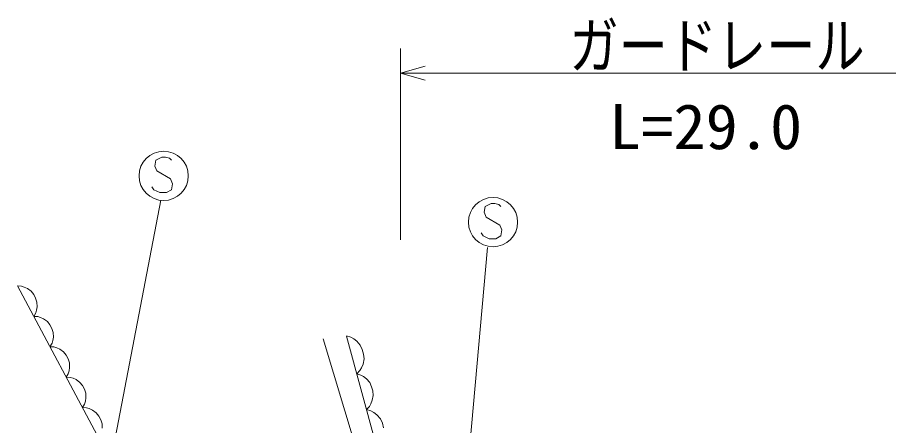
# Model space of a CAD drawing. Units: millimetres, scale not verified. Extents: x 40000 to 680000, y 20000 to 380000.
# Drawn here: x 379676 to 415084, y 329314 to 345884 of the extents above; entities that cross this region are included whole.
import ezdxf
from ezdxf.enums import TextEntityAlignment as Align

# ---------------------------------------------------------------- set-up
doc = ezdxf.new("R2010")
doc.units = ezdxf.units.MM
doc.header["$LTSCALE"] = 1000
for name, color, linetype, lineweight in [('M-BGD', 7, 'Continuous', 13), ('M-BGD-EXST', 7, 'Continuous', 13), ('M-STR-HTXT', 7, 'Continuous', 13)]:
    doc.layers.add(name, color=color, linetype=linetype, lineweight=lineweight)
doc.styles.add('ＭＳ ゴシック', font='')
doc.styles.get('ＭＳ ゴシック').set_extended_font_data('MS Gothic')

msp = doc.modelspace()

# ---------------------------------------------------------------- linework, layer by layer
at = {"layer": 'M-BGD'}
for p, q in [((383643, 327576), (379676, 334981)), ((379839, 334973), (379676, 334981)), ((379953, 334938), (379839, 334973)), ((380080, 334879), (379953, 334938)), ((380233, 334771), (380080, 334879)), ((380337, 334636), (380233, 334771)), ((380417, 334488), (380337, 334636)), ((380471, 334326), (380417, 334488)), ((380477, 334139), (380471, 334326)), ((380421, 333887), (380455, 334000)), ((380455, 334000), (380477, 334139)), ((380337, 333746), (380421, 333887)), ((380500, 333738), (380337, 333746)), ((380614, 333704), (380500, 333738)), ((380741, 333645), (380614, 333704)), ((380894, 333537), (380741, 333645)), ((380998, 333402), (380894, 333537)), ((381078, 333254), (380998, 333402)), ((381132, 333092), (381078, 333254)), ((381116, 332766), (381138, 332905)), ((381138, 332905), (381132, 333092)), ((393226, 332903), (393046, 332954)), ((394675, 326972), (393050, 332941)), ((393344, 332836), (393226, 332903)), ((393470, 332738), (393344, 332836)), ((380998, 332512), (381082, 332653)), ((381161, 332504), (380998, 332512)), ((381082, 332653), (381116, 332766)), ((381275, 332470), (381161, 332504)), ((392106, 332828), (393730, 327425)), ((393613, 332578), (393470, 332738)), ((393694, 332401), (393613, 332578)), ((381402, 332411), (381275, 332470)), ((381555, 332303), (381402, 332411)), ((381659, 332168), (381555, 332303)), ((381739, 332020), (381659, 332168)), ((393745, 332215), (393694, 332401)), ((393764, 332022), (393745, 332215)), ((381793, 331858), (381739, 332020)), ((381799, 331671), (381793, 331858)), ((393663, 331663), (393722, 331811)), ((393722, 331811), (393764, 332022)), ((381743, 331418), (381778, 331532)), ((381778, 331532), (381799, 331671)), ((393467, 331410), (393596, 331545)), ((393596, 331545), (393663, 331663)), ((381659, 331278), (381743, 331418)), ((381823, 331270), (381659, 331278)), ((381936, 331236), (381823, 331270)), ((382063, 331177), (381936, 331236)), ((382217, 331068), (382063, 331177)), ((382321, 330934), (382217, 331068)), ((393635, 331363), (393467, 331410)), ((393745, 331299), (393635, 331363)), ((393864, 331207), (393745, 331299)), ((393998, 331057), (393864, 331207)), ((382400, 330786), (382321, 330934)), ((382455, 330624), (382400, 330786)), ((394074, 330891), (393998, 331057)), ((394121, 330718), (394074, 330891)), ((394140, 330536), (394121, 330718)), ((382439, 330298), (382460, 330436)), ((382460, 330436), (382455, 330624)), ((394100, 330339), (394140, 330536)), ((382321, 330044), (382404, 330184)), ((382484, 330036), (382321, 330044)), ((382404, 330184), (382439, 330298)), ((382597, 330002), (382484, 330036)), ((393861, 329963), (393982, 330089)), ((393982, 330089), (394045, 330199)), ((394045, 330199), (394100, 330339)), ((382724, 329943), (382597, 330002)), ((382878, 329834), (382724, 329943)), ((382982, 329700), (382878, 329834)), ((383061, 329551), (382982, 329700)), ((394040, 329912), (393861, 329963)), ((394158, 329845), (394040, 329912)), ((394284, 329746), (394158, 329845)), ((394427, 329586), (394284, 329746)), ((383116, 329390), (383061, 329551)), ((383121, 329202), (383116, 329390)), ((394509, 329410), (394427, 329586)), ((394559, 329224), (394509, 329410))]:
    msp.add_line(p, q, dxfattribs=at)
at = {"layer": 'M-BGD-EXST'}
for p, q in [((385300, 340091), (385260, 339851)), ((385540, 340211), (385300, 340091)), ((385700, 340211), (385540, 340211)), ((385860, 340171), (385700, 340211)), ((385940, 340091), (385860, 340171)), ((385260, 339851), (385340, 339651)), ((385340, 339651), (385900, 339331)), ((385900, 339331), (385980, 339131)), ((385220, 338891), (385140, 339011)), ((385460, 338771), (385220, 338891)), ((385940, 338891), (385740, 338771)), ((385980, 339131), (385940, 338891)), ((385740, 338771), (385460, 338771)), ((385504, 338460), (382267, 321560)), ((398687, 338214), (398647, 337974)), ((398927, 338334), (398687, 338214)), ((399087, 338334), (398927, 338334)), ((399247, 338294), (399087, 338334)), ((399327, 338214), (399247, 338294)), ((398647, 337974), (398727, 337774)), ((398727, 337774), (399287, 337454)), ((399287, 337454), (399367, 337254)), ((398607, 337014), (398527, 337134)), ((399367, 337254), (399327, 337014)), ((398847, 336894), (398607, 337014)), ((399127, 336894), (398847, 336894)), ((399327, 337014), (399127, 336894)), ((398783, 336540), (397137, 318158))]:
    msp.add_line(p, q, dxfattribs=at)
for centre in [(385620, 339451), (399007, 337574)]:
    msp.add_circle(centre, 1000, dxfattribs=at)
at = {"layer": 'M-STR-HTXT'}
for p, q in [((395243, 336860), (395243, 344620)), ((395243, 343620), (396243, 343900)), ((396243, 343340), (395243, 343620)), ((395243, 343620), (420190, 343620))]:
    msp.add_line(p, q, dxfattribs=at)

# ---------------------------------------------------------------- texts
at = {"layer": 'M-STR-HTXT', "style": 'ＭＳ ゴシック'}
for s, width, p in [('ガードレール', 0.8, (402110, 343274)), ('L=29.0', 1.05, (403720, 339986))]:
    msp.add_text(s, height=1833, dxfattribs=dict(at, width=width)).set_placement(p, align=Align.BOTTOM_LEFT)

doc.saveas('drawing.dxf')
